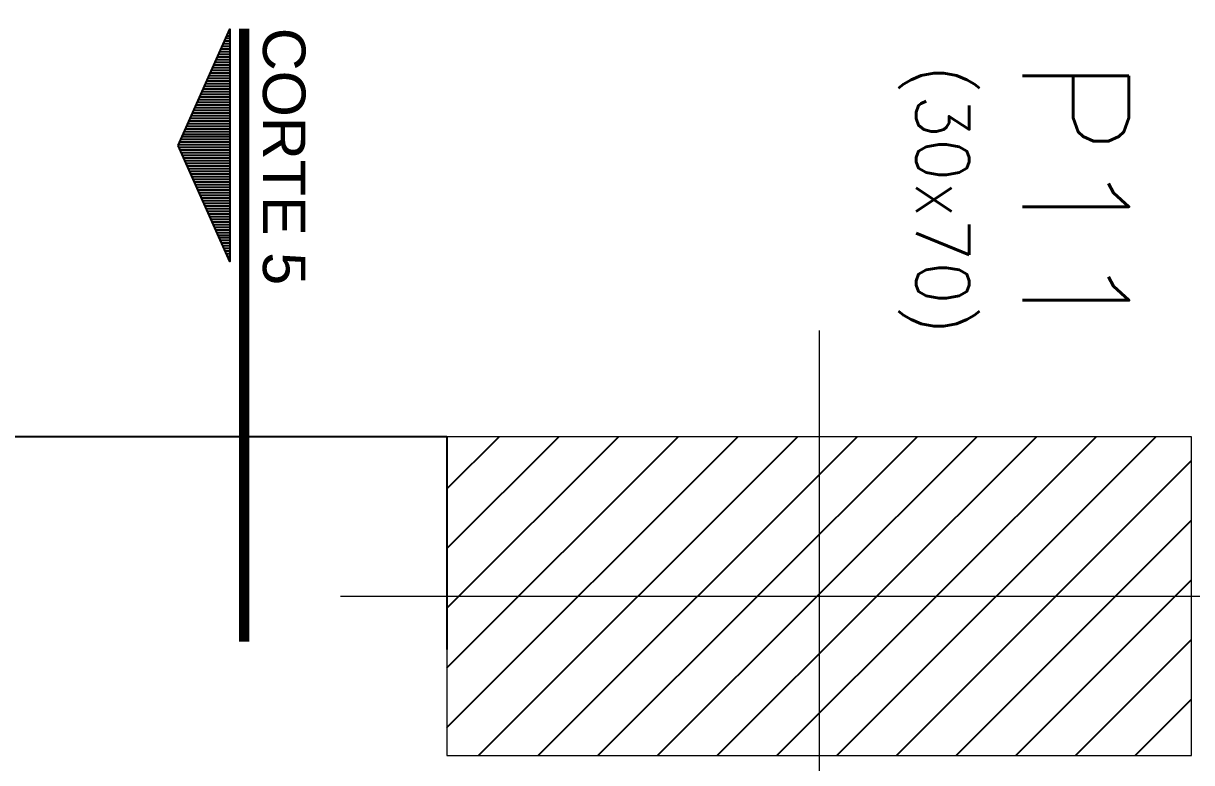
# Model space of a CAD drawing. Header units: metres. Extents: x 198 to 412, y -54 to 17.
# Drawn here: x 251.91 to 253.009, y -23 to -22.304 of the extents above; entities that cross this region are included whole.
import ezdxf
from ezdxf.enums import TextEntityAlignment as Align

# ---------------------------------------------------------------- set-up
doc = ezdxf.new("R2010")
doc.units = ezdxf.units.M
doc.header["$LTSCALE"] = 10
for name, color, linetype in [('A- Hatch Hormigon', 255, 'Continuous'), ('A-MUROS', 6, 'Continuous'), ('Texto', 3, 'Continuous')]:
    doc.layers.add(name, color=color, linetype=linetype)
for name, color, linetype, lineweight in [('PILAR_DIM', 253, 'Continuous', 0), ('PILAR_EJES', 1, 'Continuous', 0), ('PILAR_HORMIGON', 5, 'Continuous', 20), ('PILAR_REF', 253, 'Continuous', 0)]:
    doc.layers.add(name, color=color, linetype=linetype, lineweight=lineweight)
doc.styles.add('ARIAL', font='arial.ttf')
doc.styles.add('CYPETXT', font='romans', dxfattribs={"height": 0.2})

# ---------------------------------------------------------------- blocks, each defined once
blk = doc.blocks.new('Ejes del pilar')
at = {"layer": 'PILAR_EJES'}
for p, q in [((0, -0.5), (0, 0.5)), ((-0.5, 0), (0.5, 0))]:
    blk.add_line(p, q, dxfattribs=at)

msp = doc.modelspace()

# ---------------------------------------------------------------- hatches: boundary and pattern name
at = {"layer": 'A- Hatch Hormigon'}
h = msp.add_hatch(dxfattribs=at)
h.set_pattern_fill('ANSI31', color=256, scale=0.0125, angle=-360, style=0)
h.set_pattern_definition([(45, (12039.969374, -600.66927), (-0.02806330038, 0.02806330038), [])])
h.paths.add_polyline_path([(252.3085, -22.843), (252.3085, -22.993), (252.6585, -22.993), (252.6585, -22.843)])
h.paths.add_polyline_path([(252.3085, -22.693), (252.3085, -22.843), (252.6585, -22.843), (252.6585, -22.693)])
h.paths.add_polyline_path([(252.6585, -22.693), (252.6585, -22.843), (253.0085, -22.843), (253.0085, -22.693)])
h.paths.add_polyline_path([(252.6585, -22.843), (252.6585, -22.993), (253.0085, -22.993), (253.0085, -22.843)])
at = {"layer": 'Texto'}
h = msp.add_hatch(dxfattribs=at)
h.set_pattern_fill('_USER', color=251, scale=0.0025, angle=180, pattern_type=0)
h.set_pattern_definition([(180, (-117.4032235, -1318.1932413), (-1e-18, -0.0025), [])])
h.paths.add_polyline_path([(252.0559, -22.4189), (252.1045, -22.3097), (252.1045, -22.5281)])

# ---------------------------------------------------------------- linework, layer by layer
at = {"layer": 'A-MUROS'}
for p, q in [((251.1578, -22.6931), (252.3085, -22.6928)), ((252.3085, -22.6928), (252.3085, -22.8932))]:
    msp.add_line(p, q, dxfattribs=at)
at = {"layer": 'PILAR_HORMIGON'}
msp.add_lwpolyline([(252.3085, -22.693), (252.3085, -22.993), (253.0085, -22.993), (253.0085, -22.693), (252.3085, -22.693)], close=True, dxfattribs=at)
msp.add_lwpolyline([(252.3085, -22.693), (252.3085, -22.993), (253.0085, -22.993), (253.0085, -22.693), (252.3085, -22.693)], close=True, dxfattribs=at)
at = {"layer": 'Texto', "color": 251}
msp.add_lwpolyline([(252.0559, -22.4189), (252.1045, -22.3097), (252.1045, -22.5281)], close=True, dxfattribs=at)
at = {"layer": 'Texto', "color": 251, "const_width": 0.01}
msp.add_lwpolyline([(252.1179, -22.3092), (252.1179, -22.8858)], dxfattribs=at)

# ---------------------------------------------------------------- block references
at = {"layer": 'PILAR_EJES', "xscale": 0.5, "yscale": 0.8999999999999841, "rotation": 270}
msp.add_blockref('Ejes del pilar', (252.6585, -22.843), dxfattribs=at)
msp.add_blockref('Ejes del pilar', (252.6585, -22.843), dxfattribs=at)

# ---------------------------------------------------------------- texts
at = {"layer": 'PILAR_DIM', "lineweight": 0, "style": 'CYPETXT', "width": 0.882521}
msp.add_text('(30x70)', height=0.05, rotation=270, dxfattribs=at).set_placement((252.7495, -22.3429), (252.7495, -22.5971), align=Align.FIT)
at = {"layer": 'PILAR_REF', "style": 'CYPETXT', "width": 1.084327}
msp.add_text('P11', height=0.1, rotation=270, dxfattribs=at).set_placement((252.8495, -22.3358), (252.8495, -22.6043), align=Align.FIT)
at = {"layer": 'Texto', "insert": (252.1755, -22.3083), "char_height": 0.04, "width": 0.382711, "attachment_point": 1, "rotation": 270, "style": 'ARIAL'}
msp.add_mtext('CORTE 5', dxfattribs=at)

doc.saveas('drawing.dxf')
